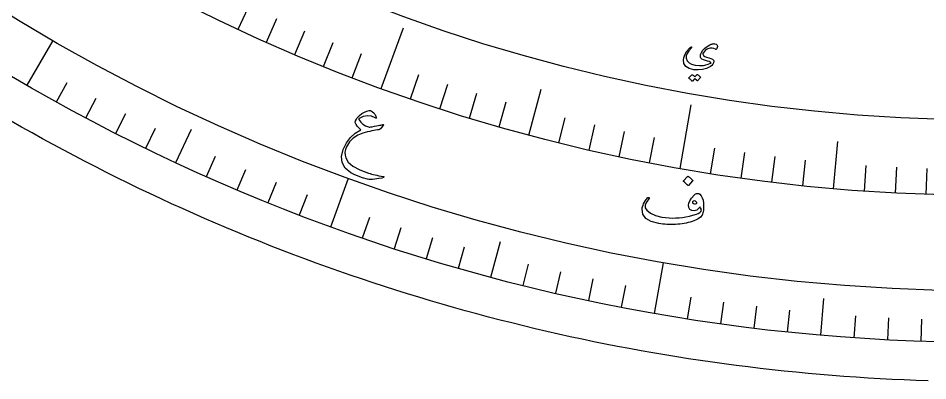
# Model space of a CAD drawing. Header units: millimetres. Extents: x -92 to 92, y -92 to 120.
# Drawn here: x -45.75 to -2.85, y -92.46 to -75.34 of the extents above; entities that cross this region are included whole.
import ezdxf

# ---------------------------------------------------------------- set-up
doc = ezdxf.new("R2010")
doc.units = ezdxf.units.MM
for name, color, linetype in [('CUT_OUTER', 1, 'Continuous'), ('ENGRAVE', 7, 'Continuous'), ('ENGRAVE_FINE', 8, 'Continuous'), ('TEXT', 5, 'Continuous')]:
    doc.layers.add(name, color=color, linetype=linetype)

msp = doc.modelspace()

# ---------------------------------------------------------------- linework, layer by layer
at = {"layer": 'CUT_OUTER'}
msp.add_lwpolyline([(-2.8374, -92.4565), (-3.4047, -92.4373), (-3.9718, -92.4147), (-4.5388, -92.3886), (-5.1056, -92.359), (-5.6722, -92.3259), (-6.2386, -92.2894), (-6.8047, -92.2494), (-7.3706, -92.2059), (-7.9363, -92.1589), (-8.5016, -92.1085), (-9.0666, -92.0546), (-9.6313, -91.9972), (-10.1956, -91.9364), (-10.7595, -91.8721), (-11.323, -91.8044), (-11.8861, -91.7332), (-12.4487, -91.6585), (-13.0109, -91.5804), (-13.5726, -91.4988), (-14.1337, -91.4138), (-14.6944, -91.3254), (-15.2545, -91.2335), (-15.814, -91.1382), (-16.3729, -91.0394), (-16.9312, -90.9373), (-17.4889, -90.8317), (-18.0459, -90.7226), (-18.6022, -90.6102), (-19.1578, -90.4944), (-19.7127, -90.3751), (-20.2669, -90.2524), (-20.8203, -90.1264), (-21.3729, -89.9969), (-21.9247, -89.8641), (-22.4757, -89.7279), (-23.0258, -89.5883), (-23.5751, -89.4453), (-24.1235, -89.299), (-24.6709, -89.1493), (-25.2175, -88.9962), (-25.7631, -88.8398), (-26.3077, -88.6801), (-26.8513, -88.517), (-27.394, -88.3506), (-27.9356, -88.1808), (-28.4761, -88.0077), (-29.0156, -87.8314), (-29.5539, -87.6517), (-30.0912, -87.4687), (-30.6273, -87.2824), (-31.1623, -87.0928), (-31.6961, -86.9), (-32.2287, -86.7039), (-32.7601, -86.5045), (-33.2903, -86.3018), (-33.8192, -86.0959), (-34.3468, -85.8868), (-34.8732, -85.6744), (-35.3982, -85.4589), (-35.9219, -85.24), (-36.4443, -85.018), (-36.9652, -84.7928), (-37.4848, -84.5644), (-38.003, -84.3328), (-38.5197, -84.098), (-39.035, -83.8601), (-39.5488, -83.619), (-40.0612, -83.3748), (-40.572, -83.1274), (-41.0813, -82.8769), (-41.589, -82.6232), (-42.0952, -82.3665), (-42.5998, -82.1067), (-43.1028, -81.8437), (-43.6042, -81.5777), (-44.1039, -81.3086), (-44.602, -81.0365), (-45.0984, -80.7613), (-45.5931, -80.483), (-46.0861, -80.2018)], dxfattribs=at)
at = {"layer": 'ENGRAVE'}
for points in [[(-35.3784, -75.8693), (-34.4324, -73.8405)], [(-28.6314, -78.664), (-27.5873, -75.7956)], [(-45.325, -78.5052), (-44.1109, -76.4024)], [(-21.6664, -80.8601), (-21.087, -78.6978)], [(-14.5365, -82.4407), (-14.0065, -79.4346)], [(-38.3103, -82.1568), (-37.5774, -80.5849)], [(-7.296, -83.3939), (-7.1009, -81.164)], [(-31.0041, -85.1831), (-30.1737, -82.9014)], [(-23.4619, -87.5612), (-23.0131, -85.8859)], [(-15.7412, -89.2728), (-15.3196, -86.8816)], [(-7.9007, -90.305), (-7.7495, -88.5773)]]:
    msp.add_lwpolyline(points, dxfattribs=at)
for radius in [90.65, 90.65, 88.2219, 83.7125, 83.7125, 80.1513]:
    msp.add_circle((0, 0), radius, dxfattribs=at)
at = {"layer": 'ENGRAVE_FINE'}
for points in [[(-34.0489, -76.4752), (-33.5523, -75.3597)], [(-32.7091, -77.0578), (-32.232, -75.9338)], [(-31.3593, -77.6169), (-30.9019, -76.4848)], [(-29.9999, -78.1524), (-29.5623, -77.0124)], [(-27.2541, -79.1517), (-26.8566, -77.9972)], [(-43.948, -79.2843), (-43.4435, -78.3741)], [(-25.8686, -79.6153), (-25.4913, -78.4541)], [(-24.4752, -80.0547), (-24.1182, -78.887)], [(-42.5576, -80.0392), (-42.0691, -79.1204)], [(-23.0743, -80.4696), (-22.7377, -79.2959)], [(-41.1542, -80.7697), (-40.6818, -79.8425)], [(-20.2519, -81.2259), (-19.9565, -80.0411)], [(-39.7383, -81.4757), (-39.2822, -80.5404)], [(-18.8312, -81.567), (-18.5565, -80.3772)], [(-17.4048, -81.8832), (-17.1509, -80.6889)], [(-15.9731, -82.1745), (-15.7401, -80.9759)], [(-13.0955, -82.6819), (-12.9045, -81.4759)], [(-36.8707, -82.8129), (-36.4474, -81.8622)], [(-11.6505, -82.8978), (-11.4806, -81.6887)], [(-10.202, -83.0885), (-10.0532, -81.8766)], [(-8.7503, -83.2539), (-8.6227, -82.0396)], [(-5.8395, -83.5086), (-5.7543, -82.2906)], [(-35.4198, -83.4438), (-35.0132, -82.4859)], [(-4.3812, -83.5978), (-4.3173, -82.3784)], [(-2.9215, -83.6615), (-2.8789, -82.4412)], [(-33.9581, -84.0492), (-33.5683, -83.0844)], [(-32.4861, -84.6291), (-32.1131, -83.6576)], [(-29.5128, -85.7113), (-29.174, -84.7273)], [(-28.0124, -86.2133), (-27.6908, -85.2236)], [(-26.5035, -86.689), (-26.1992, -85.6939)], [(-24.9865, -87.1384), (-24.6997, -86.1381)], [(-21.9302, -87.9573), (-21.6785, -86.9476)], [(-20.3918, -88.3266), (-20.1577, -87.3127)], [(-18.8472, -88.6691), (-18.6308, -87.6512)], [(-17.2968, -88.9845), (-17.0983, -87.963)], [(-14.1808, -89.5339), (-14.018, -88.5061)], [(-12.616, -89.7678), (-12.4712, -88.7373)], [(-11.0475, -89.9743), (-10.9206, -88.9414)], [(-9.4755, -90.1534), (-9.3667, -89.1185)], [(-6.3234, -90.4292), (-6.2508, -89.3911)], [(-4.7443, -90.5258), (-4.6898, -89.4866)], [(-3.1636, -90.5948), (-3.1273, -89.5548)]]:
    msp.add_lwpolyline(points, dxfattribs=at)
at = {"layer": 'TEXT'}
for points in [[(-12.8716, -76.8109), (-12.9406, -76.7741), (-13.022, -76.7593), (-13.1159, -76.7665), (-13.2223, -76.7956), (-13.2924, -76.8287), (-13.3536, -76.872), (-13.4059, -76.9256), (-13.4493, -76.9894), (-13.4548, -77.0027), (-13.4576, -77.0171), (-13.4577, -77.0325), (-13.455, -77.049), (-13.4275, -77.1037), (-13.3734, -77.1507), (-13.2928, -77.19), (-13.1857, -77.2215), (-13.0798, -77.2513), (-13.0049, -77.2853), (-12.9611, -77.3237), (-12.9483, -77.3664), (-12.96, -77.4495), (-12.9888, -77.5204), (-13.0345, -77.5791), (-13.0974, -77.6256), (-13.287, -77.7119), (-13.4829, -77.7654), (-13.685, -77.7862), (-13.893, -77.7743), (-14.1127, -77.719), (-14.2668, -77.6225), (-14.3553, -77.4853), (-14.3782, -77.3075), (-14.3642, -77.2149), (-14.3323, -77.1174), (-14.2825, -77.015), (-14.2149, -76.9078), (-14.193, -76.8786), (-14.1708, -76.8505), (-14.1484, -76.8237), (-14.1258, -76.7981), (-14.1028, -76.7735), (-14.0793, -76.75), (-14.0552, -76.7274), (-14.0307, -76.7057), (-14.018, -76.6972), (-14.0077, -76.6948), (-13.9996, -76.6983), (-13.9937, -76.7078), (-13.9915, -76.7187), (-13.9924, -76.7291), (-13.9963, -76.7389), (-14.0034, -76.7481), (-14.1237, -76.8808), (-14.2038, -77.0057), (-14.2432, -77.1228), (-14.242, -77.2322), (-14.1957, -77.3558), (-14.1119, -77.4523), (-13.9906, -77.5216), (-13.8318, -77.5635), (-13.6225, -77.5838), (-13.4292, -77.5742), (-13.2521, -77.5348), (-13.0915, -77.4659), (-13.0815, -77.4594), (-13.0769, -77.452), (-13.0777, -77.4437), (-13.0839, -77.4345), (-13.112, -77.4146), (-13.1629, -77.3932), (-13.2367, -77.3701), (-13.3333, -77.3453), (-13.4309, -77.3159), (-13.5029, -77.2798), (-13.5494, -77.2369), (-13.5704, -77.1874), (-13.5746, -77.1329), (-13.5686, -77.0775), (-13.5526, -77.0213), (-13.5265, -76.9642), (-13.4554, -76.8555), (-13.3666, -76.7595), (-13.2602, -76.6761), (-13.1362, -76.6052), (-13.1037, -76.589), (-13.0725, -76.5753), (-13.0427, -76.5644), (-13.0142, -76.5561), (-12.9872, -76.5504), (-12.9617, -76.547), (-12.9378, -76.5459), (-12.9154, -76.5472), (-12.8309, -76.5697), (-12.7846, -76.6164), (-12.7764, -76.6872), (-12.8064, -76.7822), (-12.8213, -76.8066), (-12.8371, -76.8196), (-12.8539, -76.821), (-12.8716, -76.8109)], [(-13.7336, -78.0079), (-13.7302, -78.0056), (-13.7259, -78.0046), (-13.7207, -78.0049), (-13.7145, -78.0066), (-13.6933, -78.0189), (-13.6731, -78.0319), (-13.6537, -78.0457), (-13.6351, -78.0602), (-13.6173, -78.0755), (-13.6001, -78.0919), (-13.5836, -78.1094), (-13.5676, -78.1279), (-13.5649, -78.1332), (-13.5641, -78.1384), (-13.5655, -78.1436), (-13.5689, -78.1487), (-13.7093, -78.3014), (-13.7127, -78.3032), (-13.7172, -78.3024), (-13.7227, -78.2991), (-13.7292, -78.2933), (-13.7336, -78.2882), (-13.7407, -78.281), (-13.7508, -78.2718), (-13.7638, -78.2604), (-13.7798, -78.2467), (-13.7989, -78.2306), (-13.8211, -78.212), (-13.8465, -78.191), (-13.9576, -78.3089), (-13.9624, -78.3123), (-13.9678, -78.3123), (-13.9737, -78.3091), (-13.9803, -78.3025), (-13.9859, -78.2968), (-13.9949, -78.2882), (-14.0073, -78.2767), (-14.023, -78.2622), (-14.0422, -78.2447), (-14.0654, -78.2242), (-14.0925, -78.2007), (-14.1235, -78.1741), (-14.1265, -78.17), (-14.1274, -78.1664), (-14.1264, -78.163), (-14.1233, -78.1601), (-13.9811, -78.0153), (-13.9777, -78.013), (-13.9734, -78.012), (-13.9681, -78.0123), (-13.9619, -78.014), (-13.9438, -78.0236), (-13.9264, -78.0341), (-13.9098, -78.0454), (-13.8939, -78.0577), (-13.8788, -78.0707), (-13.8643, -78.0842), (-13.8505, -78.0984), (-13.8374, -78.1132)], [(-29.1958, -79.7023), (-29.1422, -79.7068), (-29.0895, -79.7269), (-29.0376, -79.7627), (-28.9866, -79.8142), (-28.9621, -79.8445), (-28.9402, -79.8741), (-28.9208, -79.903), (-28.9041, -79.9312), (-28.8898, -79.9584), (-28.878, -79.9846), (-28.8687, -80.0096), (-28.8618, -80.0335), (-28.8593, -80.0553), (-28.8671, -80.0653), (-28.8852, -80.0637), (-28.9137, -80.0503), (-29.0955, -79.9702), (-29.2831, -79.9479), (-29.4767, -79.9836), (-29.6767, -80.0772), (-29.6844, -80.0852), (-29.6879, -80.0953), (-29.6872, -80.1073), (-29.6824, -80.1214), (-29.6002, -80.2493), (-29.4975, -80.3516), (-29.3746, -80.4282), (-29.2316, -80.479), (-29.2041, -80.4832), (-29.1666, -80.483), (-29.119, -80.4785), (-29.0615, -80.4695), (-28.9549, -80.4475), (-28.8608, -80.4281), (-28.7792, -80.4112), (-28.71, -80.3969), (-28.6533, -80.3852), (-28.6091, -80.3761), (-28.5773, -80.3697), (-28.5579, -80.3659), (-28.5324, -80.3668), (-28.5224, -80.3776), (-28.5278, -80.3985), (-28.5487, -80.4295), (-28.6143, -80.5068), (-28.6676, -80.5628), (-28.7084, -80.5975), (-28.7369, -80.6108), (-28.8125, -80.6185), (-28.8937, -80.6297), (-28.9804, -80.6445), (-29.0727, -80.6626), (-29.1705, -80.6843), (-29.2739, -80.7094), (-29.383, -80.7379), (-29.4976, -80.7698), (-29.7393, -80.8643), (-29.9478, -81.0022), (-30.1229, -81.1839), (-30.2644, -81.4097), (-30.3162, -81.5419), (-30.3408, -81.6736), (-30.3378, -81.8048), (-30.3074, -81.9355), (-30.1857, -82.1402), (-29.9648, -82.33), (-29.6445, -82.504), (-29.2248, -82.6611), (-29.1581, -82.6802), (-29.0858, -82.6995), (-29.0079, -82.7189), (-28.9244, -82.7384), (-28.8355, -82.7577), (-28.7412, -82.7766), (-28.6416, -82.795), (-28.5366, -82.8129), (-28.5189, -82.817), (-28.5065, -82.8223), (-28.4995, -82.8289), (-28.4979, -82.8368), (-28.5249, -82.8633), (-28.6056, -82.8898), (-28.7401, -82.9162), (-28.9286, -82.9422), (-29.0416, -82.953), (-29.1385, -82.9564), (-29.2193, -82.9526), (-29.284, -82.9415), (-29.5167, -82.8776), (-29.7233, -82.8064), (-29.9036, -82.7281), (-30.0577, -82.6429), (-30.3245, -82.4183), (-30.474, -82.1598), (-30.5065, -81.8681), (-30.4226, -81.5433), (-30.2641, -81.2286), (-30.0739, -80.9697), (-29.8522, -80.7666), (-29.5991, -80.6187), (-29.6939, -80.5264), (-29.767, -80.4411), (-29.8186, -80.3627), (-29.8486, -80.2914), (-29.8542, -80.265), (-29.8547, -80.2383), (-29.8502, -80.2113), (-29.8406, -80.1838), (-29.8027, -80.1146), (-29.7603, -80.0515), (-29.7136, -79.9944), (-29.6626, -79.9434), (-29.5422, -79.8472), (-29.4243, -79.775), (-29.3089, -79.7267), (-29.1958, -79.7023)], [(-14.1781, -82.8109), (-14.1734, -82.8075), (-14.1673, -82.806), (-14.1599, -82.8064), (-14.1512, -82.8087), (-14.0929, -82.8453), (-14.0391, -82.8871), (-13.99, -82.934), (-13.9453, -82.986), (-13.9414, -82.9934), (-13.9403, -83.0004), (-13.942, -83.0068), (-13.9465, -83.0129), (-14.141, -83.2376), (-14.1477, -83.2426), (-14.1553, -83.2428), (-14.1637, -83.2382), (-14.1729, -83.2288), (-14.1809, -83.2206), (-14.1936, -83.2083), (-14.211, -83.1918), (-14.2331, -83.171), (-14.2603, -83.146), (-14.2929, -83.1167), (-14.3311, -83.083), (-14.3747, -83.0449), (-14.3803, -83.0389), (-14.3827, -83.0334), (-14.3818, -83.0284), (-14.3778, -83.0241)], [(-13.7226, -83.6124), (-13.6569, -83.6183), (-13.5965, -83.6542), (-13.5413, -83.72), (-13.4913, -83.8159), (-13.4522, -83.9364), (-13.4299, -84.0762), (-13.4244, -84.2353), (-13.4358, -84.4137), (-13.444, -84.4777), (-13.4578, -84.5362), (-13.477, -84.5892), (-13.5017, -84.6367), (-13.5766, -84.7273), (-13.6799, -84.8087), (-13.8115, -84.8806), (-13.9716, -84.9431), (-14.0606, -84.9696), (-14.1521, -84.9933), (-14.2458, -85.0142), (-14.342, -85.0322), (-14.4407, -85.0474), (-14.5422, -85.0596), (-14.6465, -85.069), (-14.7535, -85.0754), (-14.8605, -85.0791), (-14.9648, -85.0805), (-15.0664, -85.0794), (-15.1653, -85.0759), (-15.2615, -85.0699), (-15.3554, -85.0609), (-15.4468, -85.0492), (-15.5358, -85.0345), (-15.9, -84.9364), (-16.1532, -84.7893), (-16.2952, -84.5943), (-16.3263, -84.352), (-16.3183, -84.2986), (-16.3035, -84.2389), (-16.282, -84.1729), (-16.2538, -84.1005), (-16.2156, -84.0223), (-16.1693, -83.9483), (-16.1149, -83.8784), (-16.0526, -83.8125), (-16.0438, -83.8052), (-16.0342, -83.8007), (-16.0239, -83.7988), (-16.0129, -83.7997), (-16.0028, -83.8031), (-15.9952, -83.809), (-15.9903, -83.8174), (-15.9879, -83.8282), (-15.988, -83.8397), (-15.9903, -83.8499), (-15.995, -83.8588), (-16.0019, -83.8664), (-16.1236, -84.0239), (-16.1817, -84.1671), (-16.1759, -84.2963), (-16.1059, -84.4113), (-15.9293, -84.5507), (-15.6944, -84.657), (-15.4015, -84.7299), (-15.0509, -84.7687), (-14.895, -84.7738), (-14.7377, -84.7712), (-14.579, -84.7609), (-14.4189, -84.7429), (-14.2576, -84.7173), (-14.0954, -84.6838), (-13.9325, -84.6426), (-13.7686, -84.5937), (-13.6804, -84.5604), (-13.6114, -84.5201), (-13.5616, -84.4729), (-13.531, -84.4188), (-13.5361, -84.3774), (-13.5484, -84.3382), (-13.5677, -84.3012), (-13.5941, -84.2665), (-13.5976, -84.2644), (-13.6025, -84.266), (-13.6088, -84.2711), (-13.6165, -84.2798), (-13.676, -84.3484), (-13.7383, -84.3971), (-13.8034, -84.4259), (-13.8711, -84.4347), (-13.9893, -84.4169), (-14.0744, -84.3672), (-14.1262, -84.2857), (-14.1447, -84.1724), (-14.1282, -84.078), (-14.0775, -83.9677), (-13.9928, -83.8414), (-13.8742, -83.6992), (-13.8386, -83.6651), (-13.8015, -83.6392), (-13.7628, -83.6217), (-13.7226, -83.6124)], [(-13.7629, -84.0833), (-13.7484, -84.0704), (-13.7425, -84.0562), (-13.7452, -84.0405), (-13.7565, -84.0234), (-13.8062, -83.9784), (-13.8539, -83.9617), (-13.8994, -83.9732), (-13.943, -84.013), (-13.95, -84.0262), (-13.9531, -84.0384), (-13.9522, -84.0496), (-13.9474, -84.0597), (-13.9064, -84.0965), (-13.862, -84.1128), (-13.8141, -84.1083), (-13.7629, -84.0833)]]:
    msp.add_lwpolyline(points, close=True, dxfattribs=at)

doc.saveas('drawing.dxf')
